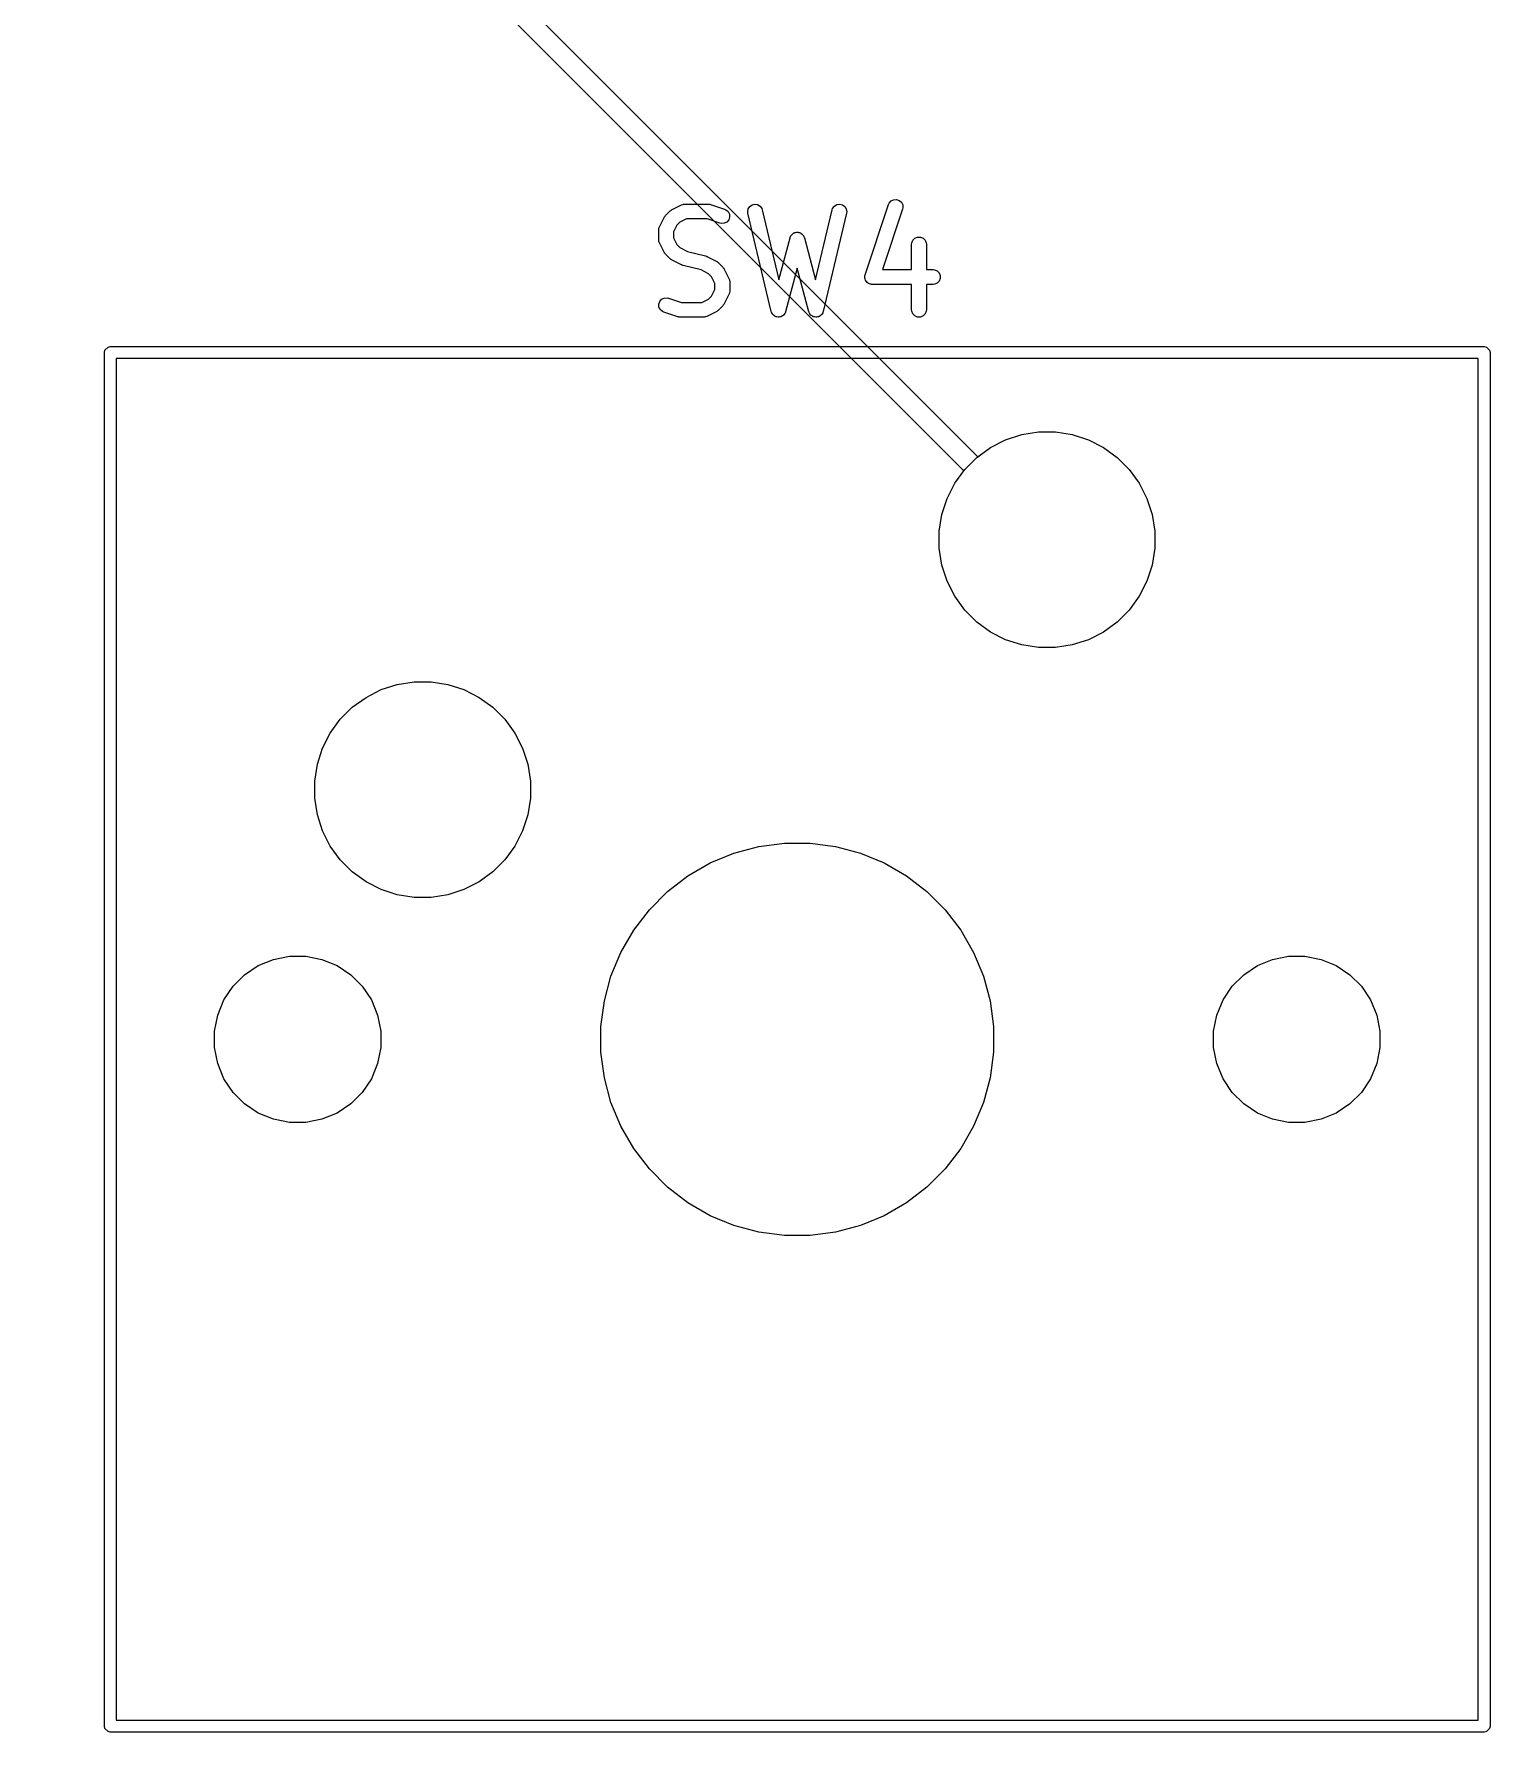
# Model space of a CAD drawing. Header units: inches. Extents: x 4.53 to 7.72, y -4.02 to -2.47.
# Drawn here: x 6.38 to 6.963, y -4.019 to -3.339 of the extents above; entities that cross this region are included whole.
import ezdxf

# ---------------------------------------------------------------- set-up
doc = ezdxf.new("R2010")
doc.units = ezdxf.units.IN
doc.header["$MEASUREMENT"] = 0
doc.layers.add('F.Silkscreen', color=41, linetype='CONTINUOUS', true_color=0xf2eda1)

msp = doc.modelspace()

# ---------------------------------------------------------------- linework, layer by layer
at = {"layer": 'F.Silkscreen', "linetype": 'CONTINUOUS'}
for p, q in [((6.38428, -3.13501), (6.75775, -3.50848)), ((6.75218, -3.51405), (6.37987, -3.14173)), ((6.72224, -3.40693), (6.72299, -3.40606)), ((6.72299, -3.40606), (6.72402, -3.40555)), ((6.72402, -3.40555), (6.72517, -3.40546)), ((6.72517, -3.40546), (6.72627, -3.40583)), ((6.72627, -3.40583), (6.72714, -3.40658)), ((6.6303, -3.41645), (6.63217, -3.4127)), ((6.63217, -3.4127), (6.63233, -3.41245)), ((6.63233, -3.41245), (6.63236, -3.41238)), ((6.63236, -3.41238), (6.63243, -3.4123)), ((6.63243, -3.4123), (6.63248, -3.41221)), ((6.63248, -3.41221), (6.63254, -3.41216)), ((6.63254, -3.41216), (6.63273, -3.41193)), ((6.63273, -3.41193), (6.6346, -3.41006)), ((6.6346, -3.41006), (6.63483, -3.40987)), ((6.63483, -3.40987), (6.63488, -3.40981)), ((6.63488, -3.40981), (6.63497, -3.40975)), ((6.63497, -3.40975), (6.63505, -3.40969)), ((6.63505, -3.40969), (6.63512, -3.40966)), ((6.63512, -3.40966), (6.63537, -3.4095)), ((6.63537, -3.4095), (6.63912, -3.40763)), ((6.63912, -3.40763), (6.63966, -3.40742)), ((6.63966, -3.40742), (6.63976, -3.40741)), ((6.63976, -3.40741), (6.63986, -3.40737)), ((6.63986, -3.40737), (6.64044, -3.40732)), ((6.64044, -3.40732), (6.64981, -3.40732)), ((6.64981, -3.40732), (6.6501, -3.40734)), ((6.6501, -3.40734), (6.65018, -3.40734)), ((6.65018, -3.40734), (6.65028, -3.40736)), ((6.65028, -3.40736), (6.65039, -3.40737)), ((6.65039, -3.40737), (6.65046, -3.4074)), ((6.65046, -3.4074), (6.65075, -3.40747)), ((6.65075, -3.40747), (6.65637, -3.40934)), ((6.65637, -3.40934), (6.6569, -3.40958)), ((6.6569, -3.40958), (6.65777, -3.41033)), ((6.65777, -3.41033), (6.65828, -3.41136)), ((6.65837, -3.41251), (6.658, -3.41361)), ((6.65828, -3.41136), (6.65837, -3.41251)), ((6.66561, -3.41038), (6.66579, -3.40924)), ((6.66569, -3.41095), (6.66561, -3.41038)), ((6.67506, -3.45032), (6.66569, -3.41095)), ((6.66579, -3.40924), (6.6664, -3.40826)), ((6.6664, -3.40826), (6.66733, -3.40758)), ((6.66733, -3.40758), (6.66845, -3.40732)), ((6.66845, -3.40732), (6.66959, -3.4075)), ((6.66959, -3.4075), (6.67057, -3.4081)), ((6.67057, -3.4081), (6.67124, -3.40904)), ((6.67124, -3.40904), (6.67143, -3.40958)), ((6.67143, -3.40958), (6.6781, -3.43757)), ((6.69277, -3.43757), (6.69943, -3.40958)), ((6.70518, -3.41095), (6.6958, -3.45032)), ((6.69943, -3.40958), (6.69962, -3.40904)), ((6.69962, -3.40904), (6.7003, -3.4081)), ((6.7003, -3.4081), (6.70128, -3.4075)), ((6.70128, -3.4075), (6.70242, -3.40732)), ((6.70242, -3.40732), (6.70354, -3.40758)), ((6.70354, -3.40758), (6.70447, -3.40826)), ((6.70447, -3.40826), (6.70507, -3.40924)), ((6.70507, -3.40924), (6.70526, -3.41038)), ((6.70526, -3.41038), (6.70518, -3.41095)), ((6.71263, -3.43558), (6.722, -3.40746)), ((6.7276, -3.40933), (6.71953, -3.43356)), ((6.722, -3.40746), (6.72224, -3.40693)), ((6.72714, -3.40658), (6.72765, -3.40761)), ((6.72773, -3.40876), (6.7276, -3.40933)), ((6.72765, -3.40761), (6.72773, -3.40876)), ((6.62999, -3.41777), (6.63004, -3.41719)), ((6.62999, -3.42152), (6.62999, -3.41777)), ((6.63004, -3.41719), (6.63008, -3.41709)), ((6.63008, -3.41709), (6.63009, -3.41699)), ((6.63009, -3.41699), (6.6303, -3.41645)), ((6.63724, -3.41577), (6.63589, -3.41846)), ((6.63589, -3.41846), (6.63589, -3.42082)), ((6.63844, -3.41457), (6.63724, -3.41577)), ((6.64114, -3.41322), (6.63844, -3.41457)), ((6.64933, -3.41322), (6.64114, -3.41322)), ((6.6545, -3.41494), (6.64933, -3.41322)), ((6.65507, -3.41507), (6.6545, -3.41494)), ((6.65622, -3.41499), (6.65507, -3.41507)), ((6.65725, -3.41448), (6.65622, -3.41499)), ((6.658, -3.41361), (6.65725, -3.41448)), ((6.68278, -3.42021), (6.68302, -3.4199)), ((6.68302, -3.4199), (6.68322, -3.41957)), ((6.68322, -3.41957), (6.68337, -3.41945)), ((6.68337, -3.41945), (6.68348, -3.4193)), ((6.68348, -3.4193), (6.68382, -3.4191)), ((6.68382, -3.4191), (6.68413, -3.41887)), ((6.68413, -3.41887), (6.68431, -3.41882)), ((6.68431, -3.41882), (6.68448, -3.41872)), ((6.68448, -3.41872), (6.68487, -3.41867)), ((6.68487, -3.41867), (6.68524, -3.41857)), ((6.68524, -3.41857), (6.68543, -3.4186)), ((6.68543, -3.4186), (6.68562, -3.41857)), ((6.68562, -3.41857), (6.686, -3.41867)), ((6.686, -3.41867), (6.68639, -3.41872)), ((6.68639, -3.41872), (6.68655, -3.41882)), ((6.68655, -3.41882), (6.68674, -3.41887)), ((6.68674, -3.41887), (6.68705, -3.4191)), ((6.68705, -3.4191), (6.68738, -3.4193)), ((6.68738, -3.4193), (6.6875, -3.41945)), ((6.6875, -3.41945), (6.68765, -3.41957)), ((6.68765, -3.41957), (6.68785, -3.4199)), ((6.68785, -3.4199), (6.68808, -3.42021)), ((6.63004, -3.42209), (6.62999, -3.42152)), ((6.63008, -3.42219), (6.63004, -3.42209)), ((6.63009, -3.4223), (6.63008, -3.42219)), ((6.6303, -3.42284), (6.63009, -3.4223)), ((6.63217, -3.42659), (6.6303, -3.42284)), ((6.63233, -3.42684), (6.63217, -3.42659)), ((6.63589, -3.42082), (6.63724, -3.42352)), ((6.63724, -3.42352), (6.63844, -3.42471)), ((6.63844, -3.42471), (6.64147, -3.42623)), ((6.64147, -3.42623), (6.64865, -3.42803)), ((6.6781, -3.43757), (6.68258, -3.42076)), ((6.68258, -3.42076), (6.68263, -3.42062)), ((6.68263, -3.42062), (6.68264, -3.42056)), ((6.68264, -3.42056), (6.68268, -3.4205)), ((6.68268, -3.4205), (6.68278, -3.42021)), ((6.68808, -3.42021), (6.68819, -3.4205)), ((6.68819, -3.4205), (6.68823, -3.42056)), ((6.68823, -3.42056), (6.68824, -3.42062)), ((6.68824, -3.42062), (6.68829, -3.42076)), ((6.68829, -3.42076), (6.69277, -3.43757)), ((6.73122, -3.42339), (6.73128, -3.42282)), ((6.73122, -3.43356), (6.73122, -3.42339)), ((6.73128, -3.42282), (6.73172, -3.42175)), ((6.73172, -3.42175), (6.73254, -3.42094)), ((6.73254, -3.42094), (6.7336, -3.4205)), ((6.7336, -3.4205), (6.73475, -3.4205)), ((6.73475, -3.4205), (6.73582, -3.42094)), ((6.73582, -3.42094), (6.73663, -3.42175)), ((6.73663, -3.42175), (6.73707, -3.42282)), ((6.73707, -3.42282), (6.73713, -3.42339)), ((6.73713, -3.42339), (6.73713, -3.43356)), ((6.63236, -3.42691), (6.63233, -3.42684)), ((6.63243, -3.42699), (6.63236, -3.42691)), ((6.63248, -3.42708), (6.63243, -3.42699)), ((6.63254, -3.42713), (6.63248, -3.42708)), ((6.63273, -3.42735), (6.63254, -3.42713)), ((6.6346, -3.42923), (6.63273, -3.42735)), ((6.63483, -3.42942), (6.6346, -3.42923)), ((6.63488, -3.42947), (6.63483, -3.42942)), ((6.63497, -3.42953), (6.63488, -3.42947)), ((6.63505, -3.4296), (6.63497, -3.42953)), ((6.63512, -3.42963), (6.63505, -3.4296)), ((6.63537, -3.42978), (6.63512, -3.42963)), ((6.63912, -3.43166), (6.63537, -3.42978)), ((6.63916, -3.43167), (6.63912, -3.43166)), ((6.63918, -3.43169), (6.63916, -3.43167)), ((6.63942, -3.43177), (6.63918, -3.43169)), ((6.63966, -3.43186), (6.63942, -3.43177)), ((6.63968, -3.43187), (6.63966, -3.43186)), ((6.63972, -3.43188), (6.63968, -3.43187)), ((6.64691, -3.43368), (6.63972, -3.43188)), ((6.64865, -3.42803), (6.6487, -3.42804)), ((6.6487, -3.42804), (6.64872, -3.42804)), ((6.64872, -3.42804), (6.64896, -3.42813)), ((6.64896, -3.42813), (6.6492, -3.42822)), ((6.6492, -3.42822), (6.64922, -3.42823)), ((6.64922, -3.42823), (6.64926, -3.42825)), ((6.64926, -3.42825), (6.65301, -3.43012)), ((6.65301, -3.43012), (6.65326, -3.43028)), ((6.65326, -3.43028), (6.65333, -3.43031)), ((6.65333, -3.43031), (6.65341, -3.43038)), ((6.65341, -3.43038), (6.6535, -3.43043)), ((6.6535, -3.43043), (6.65355, -3.43049)), ((6.65355, -3.43049), (6.65378, -3.43068)), ((6.65378, -3.43068), (6.65565, -3.43255)), ((6.65565, -3.43255), (6.65584, -3.43278)), ((6.65584, -3.43278), (6.65589, -3.43283)), ((6.65589, -3.43283), (6.65595, -3.43292)), ((6.65595, -3.43292), (6.65602, -3.433)), ((6.65602, -3.433), (6.65605, -3.43307)), ((6.65605, -3.43307), (6.6562, -3.43332)), ((6.6562, -3.43332), (6.65808, -3.43707)), ((6.68543, -3.43298), (6.68079, -3.4504)), ((6.69008, -3.4504), (6.68543, -3.43298)), ((6.64994, -3.43519), (6.64691, -3.43368)), ((6.65114, -3.43639), (6.64994, -3.43519)), ((6.65248, -3.43909), (6.65114, -3.43639)), ((6.65248, -3.44144), (6.65248, -3.43909)), ((6.65808, -3.43707), (6.65828, -3.43761)), ((6.65828, -3.43761), (6.65829, -3.43772)), ((6.65829, -3.43772), (6.65833, -3.43781)), ((6.65833, -3.43781), (6.65839, -3.43839)), ((6.65839, -3.43839), (6.65839, -3.44214)), ((6.7125, -3.43615), (6.71253, -3.436)), ((6.71253, -3.43662), (6.7125, -3.43615)), ((6.71253, -3.43594), (6.71256, -3.43587)), ((6.71253, -3.436), (6.71253, -3.43594)), ((6.71253, -3.43709), (6.71253, -3.43662)), ((6.71257, -3.43719), (6.71253, -3.43709)), ((6.71256, -3.43587), (6.71263, -3.43558)), ((6.71258, -3.4373), (6.71257, -3.43719)), ((6.71279, -3.43772), (6.71258, -3.4373)), ((6.71297, -3.43816), (6.71279, -3.43772)), ((6.71305, -3.43823), (6.71297, -3.43816)), ((6.7131, -3.43833), (6.71305, -3.43823)), ((6.71345, -3.43864), (6.7131, -3.43833)), ((6.71379, -3.43897), (6.71345, -3.43864)), ((6.71389, -3.43901), (6.71379, -3.43897)), ((6.71397, -3.43908), (6.71389, -3.43901)), ((6.71442, -3.43923), (6.71397, -3.43908)), ((6.71485, -3.43941), (6.71442, -3.43923)), ((6.715, -3.43943), (6.71485, -3.43941)), ((6.71506, -3.43944), (6.715, -3.43943)), ((6.71514, -3.43944), (6.71506, -3.43944)), ((6.71543, -3.43947), (6.71514, -3.43944)), ((6.73122, -3.43947), (6.71543, -3.43947)), ((6.71953, -3.43356), (6.73122, -3.43356)), ((6.73122, -3.44964), (6.73122, -3.43947)), ((6.73713, -3.43356), (6.7398, -3.43356)), ((6.7398, -3.43947), (6.73713, -3.43947)), ((6.73713, -3.43947), (6.73713, -3.44964)), ((6.7398, -3.43356), (6.74038, -3.43362)), ((6.74038, -3.43941), (6.7398, -3.43947)), ((6.74038, -3.43362), (6.74144, -3.43406)), ((6.74144, -3.43897), (6.74038, -3.43941)), ((6.74144, -3.43406), (6.74226, -3.43487)), ((6.74226, -3.43816), (6.74144, -3.43897)), ((6.74226, -3.43487), (6.7427, -3.43594)), ((6.7427, -3.43709), (6.74226, -3.43816)), ((6.7427, -3.43594), (6.7427, -3.43709)), ((6.63001, -3.44739), (6.63037, -3.4463)), ((6.63037, -3.4463), (6.63113, -3.44543)), ((6.63113, -3.44543), (6.63216, -3.44492)), ((6.63216, -3.44492), (6.63331, -3.44483)), ((6.63331, -3.44483), (6.63387, -3.44496)), ((6.63387, -3.44496), (6.63904, -3.44669)), ((6.63904, -3.44669), (6.64724, -3.44669)), ((6.64724, -3.44669), (6.64994, -3.44534)), ((6.64994, -3.44534), (6.65114, -3.44414)), ((6.65114, -3.44414), (6.65248, -3.44144)), ((6.65808, -3.44346), (6.6562, -3.44721)), ((6.65828, -3.44292), (6.65808, -3.44346)), ((6.65829, -3.44281), (6.65828, -3.44292)), ((6.65833, -3.44272), (6.65829, -3.44281)), ((6.65839, -3.44214), (6.65833, -3.44272)), ((6.63009, -3.44854), (6.63001, -3.44739)), ((6.63061, -3.44957), (6.63009, -3.44854)), ((6.63148, -3.45033), (6.63061, -3.44957)), ((6.63201, -3.45057), (6.63148, -3.45033)), ((6.63763, -3.45244), (6.63201, -3.45057)), ((6.63792, -3.4525), (6.63763, -3.45244)), ((6.63799, -3.45253), (6.63792, -3.4525)), ((6.63809, -3.45254), (6.63799, -3.45253)), ((6.63819, -3.45257), (6.63809, -3.45254)), ((6.63827, -3.45256), (6.63819, -3.45257)), ((6.63856, -3.45259), (6.63827, -3.45256)), ((6.64794, -3.45259), (6.63856, -3.45259)), ((6.64851, -3.45253), (6.64794, -3.45259)), ((6.64861, -3.45249), (6.64851, -3.45253)), ((6.64872, -3.45249), (6.64861, -3.45249)), ((6.64926, -3.45228), (6.64872, -3.45249)), ((6.65301, -3.4504), (6.64926, -3.45228)), ((6.65326, -3.45025), (6.65301, -3.4504)), ((6.65333, -3.45022), (6.65326, -3.45025)), ((6.65341, -3.45015), (6.65333, -3.45022)), ((6.6535, -3.4501), (6.65341, -3.45015)), ((6.65355, -3.45004), (6.6535, -3.4501)), ((6.65378, -3.44985), (6.65355, -3.45004)), ((6.65565, -3.44798), (6.65378, -3.44985)), ((6.65584, -3.44775), (6.65565, -3.44798)), ((6.65589, -3.4477), (6.65584, -3.44775)), ((6.65595, -3.44761), (6.65589, -3.4477)), ((6.65602, -3.44753), (6.65595, -3.44761)), ((6.65605, -3.44746), (6.65602, -3.44753)), ((6.6562, -3.44721), (6.65605, -3.44746)), ((6.67513, -3.45052), (6.67506, -3.45032)), ((6.67514, -3.45059), (6.67513, -3.45052)), ((6.67518, -3.45066), (6.67514, -3.45059)), ((6.67525, -3.45087), (6.67518, -3.45066)), ((6.6755, -3.45122), (6.67525, -3.45087)), ((6.67572, -3.45159), (6.6755, -3.45122)), ((6.67584, -3.45168), (6.67572, -3.45159)), ((6.67593, -3.4518), (6.67584, -3.45168)), ((6.67629, -3.45203), (6.67593, -3.4518)), ((6.67663, -3.45229), (6.67629, -3.45203)), ((6.67678, -3.45233), (6.67663, -3.45229)), ((6.67691, -3.45241), (6.67678, -3.45233)), ((6.67733, -3.45247), (6.67691, -3.45241)), ((6.67774, -3.45259), (6.67733, -3.45247)), ((6.67789, -3.45257), (6.67774, -3.45259)), ((6.67804, -3.45259), (6.67789, -3.45257)), ((6.67846, -3.45249), (6.67804, -3.45259)), ((6.67889, -3.45243), (6.67846, -3.45249)), ((6.67902, -3.45236), (6.67889, -3.45243)), ((6.67917, -3.45232), (6.67902, -3.45236)), ((6.67951, -3.45207), (6.67917, -3.45232)), ((6.67988, -3.45186), (6.67951, -3.45207)), ((6.67998, -3.45174), (6.67988, -3.45186)), ((6.6801, -3.45165), (6.67998, -3.45174)), ((6.68032, -3.45128), (6.6801, -3.45165)), ((6.68058, -3.45094), (6.68032, -3.45128)), ((6.68066, -3.45073), (6.68058, -3.45094)), ((6.6807, -3.45067), (6.68066, -3.45073)), ((6.68071, -3.4506), (6.6807, -3.45067)), ((6.68079, -3.4504), (6.68071, -3.4506)), ((6.69015, -3.4506), (6.69008, -3.4504)), ((6.69016, -3.45067), (6.69015, -3.4506)), ((6.6902, -3.45073), (6.69016, -3.45067)), ((6.69028, -3.45094), (6.6902, -3.45073)), ((6.69054, -3.45128), (6.69028, -3.45094)), ((6.69077, -3.45165), (6.69054, -3.45128)), ((6.69089, -3.45174), (6.69077, -3.45165)), ((6.69098, -3.45186), (6.69089, -3.45174)), ((6.69135, -3.45207), (6.69098, -3.45186)), ((6.6917, -3.45232), (6.69135, -3.45207)), ((6.69185, -3.45236), (6.6917, -3.45232)), ((6.69198, -3.45243), (6.69185, -3.45236)), ((6.6924, -3.45249), (6.69198, -3.45243)), ((6.69282, -3.45259), (6.6924, -3.45249)), ((6.69297, -3.45257), (6.69282, -3.45259)), ((6.69312, -3.45259), (6.69297, -3.45257)), ((6.69354, -3.45247), (6.69312, -3.45259)), ((6.69396, -3.45241), (6.69354, -3.45247)), ((6.69409, -3.45233), (6.69396, -3.45241)), ((6.69423, -3.45229), (6.69409, -3.45233)), ((6.69458, -3.45203), (6.69423, -3.45229)), ((6.69494, -3.4518), (6.69458, -3.45203)), ((6.69503, -3.45168), (6.69494, -3.4518)), ((6.69515, -3.45159), (6.69503, -3.45168)), ((6.69536, -3.45122), (6.69515, -3.45159)), ((6.69562, -3.45087), (6.69536, -3.45122)), ((6.69569, -3.45066), (6.69562, -3.45087)), ((6.69573, -3.45059), (6.69569, -3.45066)), ((6.69574, -3.45052), (6.69573, -3.45059)), ((6.6958, -3.45032), (6.69574, -3.45052)), ((6.73128, -3.45021), (6.73122, -3.44964)), ((6.73172, -3.45128), (6.73128, -3.45021)), ((6.73254, -3.45209), (6.73172, -3.45128)), ((6.7336, -3.45253), (6.73254, -3.45209)), ((6.73475, -3.45253), (6.7336, -3.45253)), ((6.73582, -3.45209), (6.73475, -3.45253)), ((6.73663, -3.45128), (6.73582, -3.45209)), ((6.73707, -3.45021), (6.73663, -3.45128)), ((6.73713, -3.44964), (6.73707, -3.45021)), ((6.40807, -3.46673), (6.40825, -3.46583)), ((6.40807, -4.01673), (6.40807, -3.46673)), ((6.40825, -3.46583), (6.40953, -3.46455)), ((6.40953, -3.46455), (6.41043, -3.46437)), ((6.41043, -3.46437), (6.96043, -3.46437)), ((6.96043, -3.46437), (6.96134, -3.46455)), ((6.96134, -3.46455), (6.96262, -3.46583)), ((6.96262, -3.46583), (6.9628, -3.46673)), ((6.9628, -3.46673), (6.9628, -4.01673)), ((6.4128, -3.46909), (6.4128, -4.01437)), ((6.95807, -3.46909), (6.4128, -3.46909)), ((6.95807, -4.01437), (6.95807, -3.46909)), ((6.76886, -3.50172), (6.77532, -3.49962)), ((6.76886, -3.50172), (6.77532, -3.49962)), ((6.77532, -3.49962), (6.78204, -3.49856)), ((6.77532, -3.49962), (6.78204, -3.49856)), ((6.78204, -3.49856), (6.78883, -3.49856)), ((6.78204, -3.49856), (6.78883, -3.49856)), ((6.78883, -3.49856), (6.79554, -3.49962)), ((6.78883, -3.49856), (6.79554, -3.49962)), ((6.79554, -3.49962), (6.80201, -3.50172)), ((6.79554, -3.49962), (6.80201, -3.50172)), ((6.75731, -3.5088), (6.76281, -3.50481)), ((6.75775, -3.50848), (6.76281, -3.50481)), ((6.76281, -3.50481), (6.76886, -3.50172)), ((6.76281, -3.50481), (6.76886, -3.50172)), ((6.80201, -3.50172), (6.80806, -3.50481)), ((6.80201, -3.50172), (6.80806, -3.50481)), ((6.80806, -3.50481), (6.81356, -3.5088)), ((6.80806, -3.50481), (6.81356, -3.5088)), ((6.74851, -3.5191), (6.7525, -3.51361)), ((6.74851, -3.5191), (6.75218, -3.51405)), ((6.7525, -3.51361), (6.75731, -3.5088)), ((6.81356, -3.5088), (6.81836, -3.51361)), ((6.81356, -3.5088), (6.81836, -3.51361)), ((6.81836, -3.51361), (6.82236, -3.5191)), ((6.81836, -3.51361), (6.82236, -3.5191)), ((6.74542, -3.52516), (6.74851, -3.5191)), ((6.74542, -3.52516), (6.74851, -3.5191)), ((6.82236, -3.5191), (6.82544, -3.52516)), ((6.82236, -3.5191), (6.82544, -3.52516)), ((6.74332, -3.53162), (6.74542, -3.52516)), ((6.74332, -3.53162), (6.74542, -3.52516)), ((6.82544, -3.52516), (6.82754, -3.53162)), ((6.82544, -3.52516), (6.82754, -3.53162)), ((6.74226, -3.53833), (6.74332, -3.53162)), ((6.74226, -3.53833), (6.74332, -3.53162)), ((6.82754, -3.53162), (6.82861, -3.53833)), ((6.82754, -3.53162), (6.82861, -3.53833)), ((6.74226, -3.54513), (6.74226, -3.53833)), ((6.74226, -3.54513), (6.74226, -3.53833)), ((6.82861, -3.53833), (6.82861, -3.54513)), ((6.82861, -3.53833), (6.82861, -3.54513)), ((6.74332, -3.55184), (6.74226, -3.54513)), ((6.74332, -3.55184), (6.74226, -3.54513)), ((6.82861, -3.54513), (6.82754, -3.55184)), ((6.82861, -3.54513), (6.82754, -3.55184)), ((6.74542, -3.55831), (6.74332, -3.55184)), ((6.74542, -3.55831), (6.74332, -3.55184)), ((6.82754, -3.55184), (6.82544, -3.55831)), ((6.82754, -3.55184), (6.82544, -3.55831)), ((6.74851, -3.56436), (6.74542, -3.55831)), ((6.74851, -3.56436), (6.74542, -3.55831)), ((6.82544, -3.55831), (6.82236, -3.56436)), ((6.82544, -3.55831), (6.82236, -3.56436)), ((6.7525, -3.56986), (6.74851, -3.56436)), ((6.7525, -3.56986), (6.74851, -3.56436)), ((6.82236, -3.56436), (6.81836, -3.56986)), ((6.82236, -3.56436), (6.81836, -3.56986)), ((6.75731, -3.57466), (6.7525, -3.56986)), ((6.75731, -3.57466), (6.7525, -3.56986)), ((6.76281, -3.57866), (6.75731, -3.57466)), ((6.76281, -3.57866), (6.75731, -3.57466)), ((6.81356, -3.57466), (6.80806, -3.57866)), ((6.81356, -3.57466), (6.80806, -3.57866)), ((6.81836, -3.56986), (6.81356, -3.57466)), ((6.81836, -3.56986), (6.81356, -3.57466)), ((6.76886, -3.58174), (6.76281, -3.57866)), ((6.76886, -3.58174), (6.76281, -3.57866)), ((6.77532, -3.58384), (6.76886, -3.58174)), ((6.77532, -3.58384), (6.76886, -3.58174)), ((6.80201, -3.58174), (6.79554, -3.58384)), ((6.80201, -3.58174), (6.79554, -3.58384)), ((6.80806, -3.57866), (6.80201, -3.58174)), ((6.80806, -3.57866), (6.80201, -3.58174)), ((6.78204, -3.58491), (6.77532, -3.58384)), ((6.78204, -3.58491), (6.77532, -3.58384)), ((6.78883, -3.58491), (6.78204, -3.58491)), ((6.78883, -3.58491), (6.78204, -3.58491)), ((6.79554, -3.58384), (6.78883, -3.58491)), ((6.79554, -3.58384), (6.78883, -3.58491)), ((6.51281, -3.60481), (6.51886, -3.60172)), ((6.51281, -3.60481), (6.51886, -3.60172)), ((6.51886, -3.60172), (6.52532, -3.59962)), ((6.51886, -3.60172), (6.52532, -3.59962)), ((6.52532, -3.59962), (6.53204, -3.59856)), ((6.52532, -3.59962), (6.53204, -3.59856)), ((6.53204, -3.59856), (6.53883, -3.59856)), ((6.53204, -3.59856), (6.53883, -3.59856)), ((6.53883, -3.59856), (6.54554, -3.59962)), ((6.53883, -3.59856), (6.54554, -3.59962)), ((6.54554, -3.59962), (6.55201, -3.60172)), ((6.54554, -3.59962), (6.55201, -3.60172)), ((6.55201, -3.60172), (6.55806, -3.60481)), ((6.55201, -3.60172), (6.55806, -3.60481)), ((6.5025, -3.61361), (6.50731, -3.6088)), ((6.5025, -3.61361), (6.50731, -3.6088)), ((6.50731, -3.6088), (6.51281, -3.60481)), ((6.50731, -3.6088), (6.51281, -3.60481)), ((6.55806, -3.60481), (6.56356, -3.6088)), ((6.55806, -3.60481), (6.56356, -3.6088)), ((6.56356, -3.6088), (6.56836, -3.61361)), ((6.56356, -3.6088), (6.56836, -3.61361)), ((6.49851, -3.6191), (6.5025, -3.61361)), ((6.49851, -3.6191), (6.5025, -3.61361)), ((6.56836, -3.61361), (6.57236, -3.6191)), ((6.56836, -3.61361), (6.57236, -3.6191)), ((6.49542, -3.62516), (6.49851, -3.6191)), ((6.49542, -3.62516), (6.49851, -3.6191)), ((6.57236, -3.6191), (6.57544, -3.62516)), ((6.57236, -3.6191), (6.57544, -3.62516)), ((6.49332, -3.63162), (6.49542, -3.62516)), ((6.49332, -3.63162), (6.49542, -3.62516)), ((6.57544, -3.62516), (6.57754, -3.63162)), ((6.57544, -3.62516), (6.57754, -3.63162)), ((6.49226, -3.63833), (6.49332, -3.63162)), ((6.49226, -3.63833), (6.49332, -3.63162)), ((6.57754, -3.63162), (6.57861, -3.63833)), ((6.57754, -3.63162), (6.57861, -3.63833)), ((6.49226, -3.64513), (6.49226, -3.63833)), ((6.49226, -3.64513), (6.49226, -3.63833)), ((6.57861, -3.63833), (6.57861, -3.64513)), ((6.57861, -3.63833), (6.57861, -3.64513)), ((6.49332, -3.65184), (6.49226, -3.64513)), ((6.49332, -3.65184), (6.49226, -3.64513)), ((6.57861, -3.64513), (6.57754, -3.65184)), ((6.57861, -3.64513), (6.57754, -3.65184)), ((6.49542, -3.65831), (6.49332, -3.65184)), ((6.49542, -3.65831), (6.49332, -3.65184)), ((6.57754, -3.65184), (6.57544, -3.65831)), ((6.57754, -3.65184), (6.57544, -3.65831)), ((6.49851, -3.66436), (6.49542, -3.65831)), ((6.49851, -3.66436), (6.49542, -3.65831)), ((6.5025, -3.66986), (6.49851, -3.66436)), ((6.5025, -3.66986), (6.49851, -3.66436)), ((6.57236, -3.66436), (6.56836, -3.66986)), ((6.57236, -3.66436), (6.56836, -3.66986)), ((6.57544, -3.65831), (6.57236, -3.66436)), ((6.57544, -3.65831), (6.57236, -3.66436)), ((6.66012, -3.66717), (6.67007, -3.66451)), ((6.67007, -3.66451), (6.68028, -3.66316)), ((6.68028, -3.66316), (6.69058, -3.66316)), ((6.69058, -3.66316), (6.70079, -3.66451)), ((6.70079, -3.66451), (6.71074, -3.66717)), ((6.50731, -3.67466), (6.5025, -3.66986)), ((6.50731, -3.67466), (6.5025, -3.66986)), ((6.56836, -3.66986), (6.56356, -3.67466)), ((6.56836, -3.66986), (6.56356, -3.67466)), ((6.64169, -3.67626), (6.65061, -3.67111)), ((6.65061, -3.67111), (6.66012, -3.66717)), ((6.71074, -3.66717), (6.72026, -3.67111)), ((6.72026, -3.67111), (6.72918, -3.67626)), ((6.51281, -3.67866), (6.50731, -3.67466)), ((6.51281, -3.67866), (6.50731, -3.67466)), ((6.56356, -3.67466), (6.55806, -3.67866)), ((6.56356, -3.67466), (6.55806, -3.67866)), ((6.63352, -3.68253), (6.64169, -3.67626)), ((6.72918, -3.67626), (6.73735, -3.68253)), ((6.51886, -3.68174), (6.51281, -3.67866)), ((6.51886, -3.68174), (6.51281, -3.67866)), ((6.52532, -3.68384), (6.51886, -3.68174)), ((6.52532, -3.68384), (6.51886, -3.68174)), ((6.53204, -3.68491), (6.52532, -3.68384)), ((6.53204, -3.68491), (6.52532, -3.68384)), ((6.53883, -3.68491), (6.53204, -3.68491)), ((6.53883, -3.68491), (6.53204, -3.68491)), ((6.54554, -3.68384), (6.53883, -3.68491)), ((6.54554, -3.68384), (6.53883, -3.68491)), ((6.55201, -3.68174), (6.54554, -3.68384)), ((6.55201, -3.68174), (6.54554, -3.68384)), ((6.55806, -3.67866), (6.55201, -3.68174)), ((6.55806, -3.67866), (6.55201, -3.68174)), ((6.62623, -3.68982), (6.63352, -3.68253)), ((6.73735, -3.68253), (6.74463, -3.68982)), ((6.61996, -3.69799), (6.62623, -3.68982)), ((6.74463, -3.68982), (6.7509, -3.69799)), ((6.61481, -3.70691), (6.61996, -3.69799)), ((6.7509, -3.69799), (6.75605, -3.70691)), ((6.4642, -3.71586), (6.46966, -3.71222)), ((6.46966, -3.71222), (6.47572, -3.70971)), ((6.47572, -3.70971), (6.48215, -3.70843)), ((6.48215, -3.70843), (6.48871, -3.70843)), ((6.48871, -3.70843), (6.49515, -3.70971)), ((6.49515, -3.70971), (6.50121, -3.71222)), ((6.50121, -3.71222), (6.50666, -3.71586)), ((6.61087, -3.71642), (6.61481, -3.70691)), ((6.75605, -3.70691), (6.75999, -3.71642)), ((6.8642, -3.71586), (6.86966, -3.71222)), ((6.86966, -3.71222), (6.87572, -3.70971)), ((6.87572, -3.70971), (6.88215, -3.70843)), ((6.88215, -3.70843), (6.88871, -3.70843)), ((6.88871, -3.70843), (6.89515, -3.70971)), ((6.89515, -3.70971), (6.90121, -3.71222)), ((6.90121, -3.71222), (6.90666, -3.71586)), ((6.45956, -3.7205), (6.4642, -3.71586)), ((6.50666, -3.71586), (6.5113, -3.7205)), ((6.60821, -3.72637), (6.61087, -3.71642)), ((6.75999, -3.71642), (6.76266, -3.72637)), ((6.85956, -3.7205), (6.8642, -3.71586)), ((6.90666, -3.71586), (6.9113, -3.7205)), ((6.45592, -3.72596), (6.45956, -3.7205)), ((6.5113, -3.7205), (6.51495, -3.72596)), ((6.85592, -3.72596), (6.85956, -3.7205)), ((6.9113, -3.7205), (6.91495, -3.72596)), ((6.45213, -3.73845), (6.45341, -3.73202)), ((6.45341, -3.73202), (6.45592, -3.72596)), ((6.51495, -3.72596), (6.51746, -3.73202)), ((6.51746, -3.73202), (6.51874, -3.73845)), ((6.60686, -3.73658), (6.60821, -3.72637)), ((6.76266, -3.72637), (6.764, -3.73658)), ((6.85213, -3.73845), (6.85341, -3.73202)), ((6.85341, -3.73202), (6.85592, -3.72596)), ((6.91495, -3.72596), (6.91746, -3.73202)), ((6.91746, -3.73202), (6.91874, -3.73845)), ((6.45213, -3.74501), (6.45213, -3.73845)), ((6.51874, -3.73845), (6.51874, -3.74501)), ((6.60686, -3.74688), (6.60686, -3.73658)), ((6.764, -3.73658), (6.764, -3.74688)), ((6.85213, -3.74501), (6.85213, -3.73845)), ((6.91874, -3.73845), (6.91874, -3.74501)), ((6.45341, -3.75145), (6.45213, -3.74501)), ((6.51874, -3.74501), (6.51746, -3.75145)), ((6.85341, -3.75145), (6.85213, -3.74501)), ((6.91874, -3.74501), (6.91746, -3.75145)), ((6.45592, -3.75751), (6.45341, -3.75145)), ((6.51746, -3.75145), (6.51495, -3.75751)), ((6.60821, -3.75709), (6.60686, -3.74688)), ((6.764, -3.74688), (6.76266, -3.75709)), ((6.85592, -3.75751), (6.85341, -3.75145)), ((6.91746, -3.75145), (6.91495, -3.75751)), ((6.45956, -3.76296), (6.45592, -3.75751)), ((6.51495, -3.75751), (6.5113, -3.76296)), ((6.61087, -3.76704), (6.60821, -3.75709)), ((6.76266, -3.75709), (6.75999, -3.76704)), ((6.85956, -3.76296), (6.85592, -3.75751)), ((6.91495, -3.75751), (6.9113, -3.76296)), ((6.4642, -3.7676), (6.45956, -3.76296)), ((6.5113, -3.76296), (6.50666, -3.7676)), ((6.8642, -3.7676), (6.85956, -3.76296)), ((6.9113, -3.76296), (6.90666, -3.7676)), ((6.46966, -3.77125), (6.4642, -3.7676)), ((6.47572, -3.77376), (6.46966, -3.77125)), ((6.50121, -3.77125), (6.49515, -3.77376)), ((6.50666, -3.7676), (6.50121, -3.77125)), ((6.61481, -3.77656), (6.61087, -3.76704)), ((6.75999, -3.76704), (6.75605, -3.77656)), ((6.86966, -3.77125), (6.8642, -3.7676)), ((6.87572, -3.77376), (6.86966, -3.77125)), ((6.90121, -3.77125), (6.89515, -3.77376)), ((6.90666, -3.7676), (6.90121, -3.77125)), ((6.48215, -3.77504), (6.47572, -3.77376)), ((6.48871, -3.77504), (6.48215, -3.77504)), ((6.49515, -3.77376), (6.48871, -3.77504)), ((6.61996, -3.78548), (6.61481, -3.77656)), ((6.75605, -3.77656), (6.7509, -3.78548)), ((6.88215, -3.77504), (6.87572, -3.77376)), ((6.88871, -3.77504), (6.88215, -3.77504)), ((6.89515, -3.77376), (6.88871, -3.77504)), ((6.62623, -3.79365), (6.61996, -3.78548)), ((6.7509, -3.78548), (6.74463, -3.79365)), ((6.63352, -3.80093), (6.62623, -3.79365)), ((6.74463, -3.79365), (6.73735, -3.80093)), ((6.64169, -3.8072), (6.63352, -3.80093)), ((6.65061, -3.81235), (6.64169, -3.8072)), ((6.72918, -3.8072), (6.72026, -3.81235)), ((6.73735, -3.80093), (6.72918, -3.8072)), ((6.66012, -3.81629), (6.65061, -3.81235)), ((6.72026, -3.81235), (6.71074, -3.81629)), ((6.67007, -3.81896), (6.66012, -3.81629)), ((6.68028, -3.8203), (6.67007, -3.81896)), ((6.69058, -3.8203), (6.68028, -3.8203)), ((6.70079, -3.81896), (6.69058, -3.8203)), ((6.71074, -3.81629), (6.70079, -3.81896)), ((6.40825, -4.01764), (6.40807, -4.01673)), ((6.40953, -4.01891), (6.40825, -4.01764)), ((6.4128, -4.01437), (6.95807, -4.01437)), ((6.96262, -4.01764), (6.96134, -4.01891)), ((6.9628, -4.01673), (6.96262, -4.01764)), ((6.41043, -4.01909), (6.40953, -4.01891)), ((6.96043, -4.01909), (6.41043, -4.01909)), ((6.96134, -4.01891), (6.96043, -4.01909))]:
    msp.add_line(p, q, dxfattribs=at)

doc.saveas('drawing.dxf')
